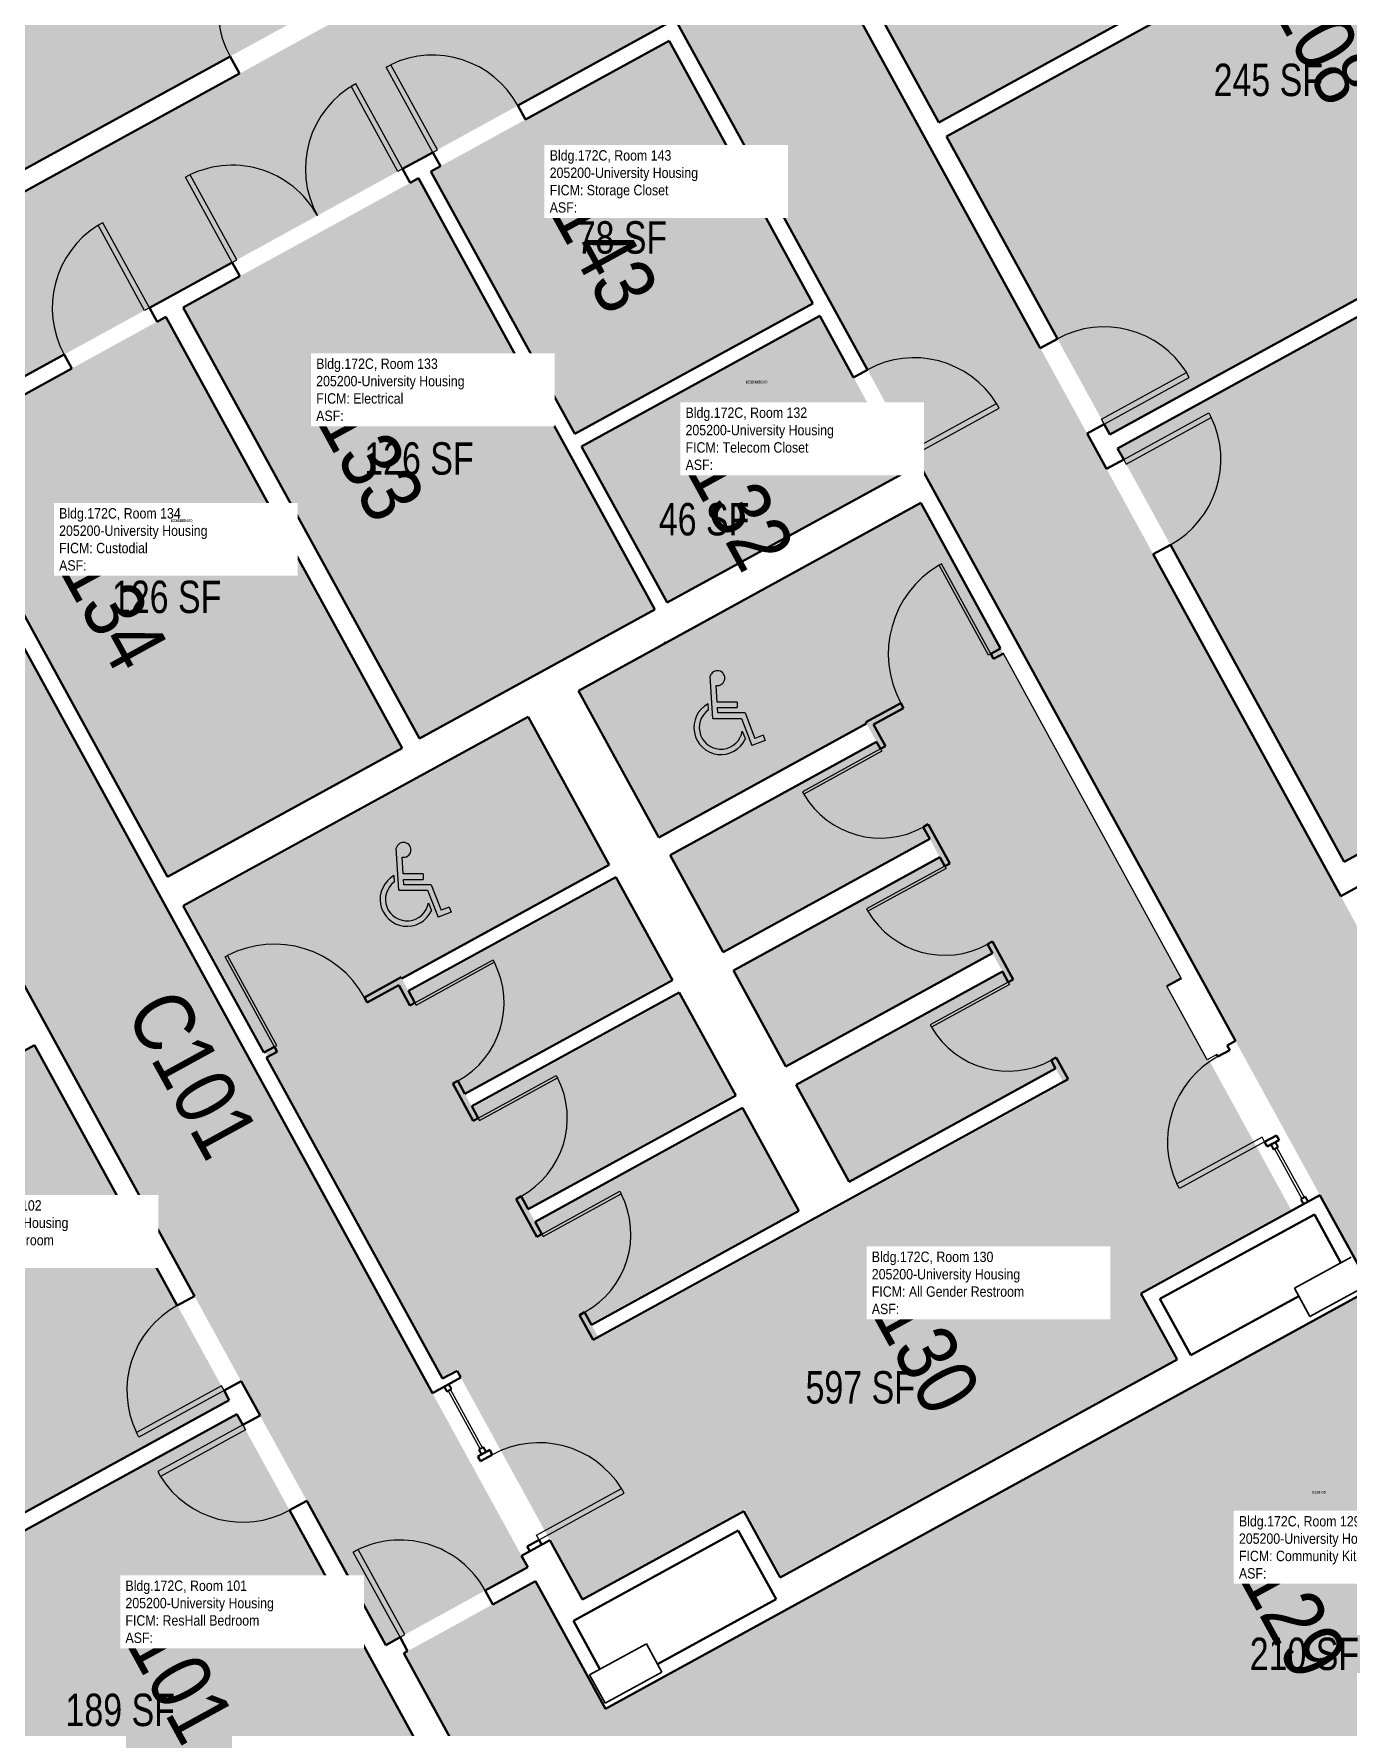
# Model space of a CAD drawing. Header units: inches. Extents: x 69235346 to 69237486, y 27657583 to 27660075.
# Drawn here: x 69235791 to 69236278, y 27659095 to 27659722 of the extents above; entities that cross this region are included whole.
import ezdxf
from ezdxf.enums import TextEntityAlignment as Align

# ---------------------------------------------------------------- set-up
doc = ezdxf.new("R2010")
doc.units = ezdxf.units.IN
doc.header["$LTSCALE"] = 100
doc.header["$MEASUREMENT"] = 0
doc.layers.get('0').update_dxf_attribs({"linetype": 'CONTINUOUS'})
for name, color, linetype in [('A-COLS', 5, 'CONTINUOUS'), ('A-DOOR', 2, 'CONTINUOUS'), ('A-GLAZ', 1, 'CONTINUOUS'), ('A-IDEN-ICON', 4, 'CONTINUOUS'), ('A-IDEN-RNUM', 7, 'CONTINUOUS'), ('A-IDEN-SNUM', 4, 'CONTINUOUS'), ('A-IDEN-VNUM', 4, 'CONTINUOUS'), ('A-WALL', 5, 'CONTINUOUS'), ('AREA-TEXT', 3, 'CONTINUOUS'), ('Rooms-Category-Color', 7, 'CONTINUOUS'), ('Rooms-College-Color', 7, 'CONTINUOUS'), ('Rooms-Department-Color', 7, 'CONTINUOUS'), ('Rooms-Division-Color', 7, 'CONTINUOUS'), ('Rooms-Information', 7, 'CONTINUOUS')]:
    doc.layers.add(name, color=color, linetype=linetype)
doc.styles.add('CP_AREA', font='arial.ttf', dxfattribs={"height": 15})
doc.styles.add('CP_ROOMSNUMBER', font='arial.ttf', dxfattribs={"height": 1})
doc.styles.add('CP_ROOMVNUMBER', font='arial.ttf', dxfattribs={"width": 0.85, "height": 0.075})

# ---------------------------------------------------------------- blocks, each defined once
blk = doc.blocks.new('CPHC')
for p, q in [((5.49, 8), (5.01, 15.77)), ((6.31, 11), (6.12, 14.1)), ((4.7, 9.57), (4.63, 10.7)), ((10, 11), (6.31, 11)), ((6.37, 10), (10, 10)), ((6.43, 9), (6.37, 10)), ((10, 11), (10, 10)), ((5.49, 8), (10.79, 8)), ((11.48, 9), (6.43, 9)), ((10.79, 8), (12.74, 2.99)), ((11.48, 9), (13.31, 4.28)), ((10.95, 5.66), (11.53, 4.17)), ((15.18, 3.93), (12.74, 2.99)), ((14.82, 4.87), (13.31, 4.28)), ((14.82, 4.87), (15.18, 3.93))]:
    blk.add_line(p, q)
for centre, radius, start, end in [((6.35, 15.46), 1.38, 260.2584, 166.6451), ((7, 6.3), 5, 118.3454, 334.8586), ((7, 6.3), 4, 125.1719, 350.8537)]:
    blk.add_arc(centre, radius, start, end)

msp = doc.modelspace()

# ---------------------------------------------------------------- hatches: boundary and pattern name
at = {"layer": 'Rooms-Category-Color', "true_color": 0x728ef3}
for points in [[(69235727.57, 27659638.96), (69235981.56, 27659778.27), (69235894.35, 27659937.29), (69235640.35, 27659797.99)], [(69236179.63, 27659773.12), (69236262.21, 27659818.41), (69236202.55, 27659927.19), (69236182.17, 27659916.01), (69236180.54, 27659918.97), (69236042.06, 27659843.02), (69236126.43, 27659689.2), (69236202.71, 27659731.04)], [(69236267.88, 27659814.83), (69236264.98, 27659813.23), (69236187.6, 27659770.8), (69236210.68, 27659728.71), (69236129.25, 27659684.05), (69236189.81, 27659573.63), (69236328.29, 27659649.58), (69236326.91, 27659652.1), (69236347.95, 27659663.64), (69236349.33, 27659661.12), (69236390.81, 27659683.87), (69236307.17, 27659836.38), (69236298.79, 27659831.78), (69236281.86, 27659822.49)], [(69236079.76, 27659622.22), (69236026.43, 27659719.47), (69235938.2, 27659671.08), (69235991.53, 27659573.83)], [(69236329.84, 27659499.23), (69236412.42, 27659544.53), (69236353.06, 27659652.75), (69236332.68, 27659641.57), (69236331.06, 27659644.39), (69236192.63, 27659568.48), (69236276.64, 27659415.31), (69236352.92, 27659457.15)], [(69235791.34, 27659347.47), (69235652.92, 27659271.55), (69235654.09, 27659269.41), (69235633.65, 27659258.2), (69235704.61, 27659128.82), (69235863.47, 27659215.95)], [(69236374.09, 27659085.55), (69236281.52, 27659254.33), (69236222.58, 27659222), (69236220.28, 27659220.74), (69236144.42, 27659179.13), (69236239.03, 27659006.63), (69236268.29, 27659022.67), (69236266.24, 27659026.4), (69236342.91, 27659068.45), (69236343.4, 27659068.72)], [(69235800.3, 27659002.82), (69235938.73, 27659078.73), (69235916.55, 27659119.17), (69235915.11, 27659121.8), (69235866.3, 27659210.8), (69235707.43, 27659123.67), (69235778.39, 27658994.29), (69235798.83, 27659005.5)]]:
    msp.add_hatch(color=171, dxfattribs=at).paths.add_polyline_path(points)
at = {"layer": 'Rooms-Category-Color', "true_color": 0xadadad}
for points in [[(69235987.47, 27659927.49), (69235934.92, 27659898.67), (69235999.95, 27659780.08), (69235987.08, 27659773.02), (69235729.02, 27659631.5), (69235716.15, 27659624.43), (69235651.11, 27659743.02), (69235600.86, 27659715.46), (69235598.5, 27659714.17), (69235611.91, 27659689.72), (69235616.11, 27659682.06), (69235646.11, 27659627.37), (69235648.15, 27659623.64), (69235648.18, 27659623.58), (69235720.73, 27659491.3), (69235796.29, 27659353.53), (69235871.24, 27659216.86), (69235921.5, 27659125.23), (69235974.1, 27659154.08), (69235971.5, 27659158.82), (69235938.88, 27659218.31), (69235937.36, 27659221.07), (69235835.39, 27659407.01), (69235745, 27659571.83), (69235840.35, 27659624.12), (69235933.07, 27659674.97), (69236028.75, 27659727.45), (69236086.17, 27659622.74), (69236119.14, 27659562.63), (69236221.84, 27659375.38), (69236236.86, 27659347.98), (69236267.35, 27659292.39), (69236267.62, 27659291.9), (69236268.88, 27659289.6), (69236279.97, 27659269.37), (69236284.57, 27659260.99), (69236286.13, 27659258.14), (69236379.21, 27659088.43), (69236379.24, 27659088.37), (69236380.5, 27659086.07), (69236386.67, 27659074.83), (69236399.89, 27659050.72), (69236401.63, 27659047.55), (69236401.66, 27659047.49), (69236441.54, 27658974.77), (69236448.97, 27658961.24), (69236461.03, 27658967.85), (69236491.42, 27658984.52), (69236501.57, 27658990.09), (69236497.85, 27658996.88), (69236520.1, 27659009.09), (69236467.38, 27659105.2), (69236445.13, 27659093), (69236410.66, 27659155.86), (69236335.71, 27659292.53), (69236271.69, 27659409.25), (69236184.87, 27659567.57), (69236121.48, 27659683.14), (69236034.29, 27659842.11), (69236004.68, 27659896.11)], [(69235988.19, 27659569.01), (69235933.59, 27659668.56), (69235846.35, 27659620.71), (69235933.95, 27659460.99), (69236021.19, 27659508.84)], [(69235840, 27659617.23), (69235752.97, 27659569.5), (69235840.57, 27659409.78), (69235927.59, 27659457.5)], [(69236114.02, 27659559.75), (69236082.28, 27659617.62), (69235994.06, 27659569.23), (69236025.79, 27659511.36)], [(69235977.02, 27659281.6), (69235976.78, 27659282.04), (69235974.01, 27659287.08), (69236050.46, 27659329), (69236030.02, 27659366.27), (69235953.58, 27659324.34), (69235953.34, 27659324.78), (69235950.57, 27659329.82), (69236027.02, 27659371.75), (69236006.58, 27659409.01), (69235930.14, 27659367.09), (69235927.37, 27659372.13), (69236003.82, 27659414.05), (69235974, 27659468.41), (69235847.14, 27659398.84), (69235942.71, 27659224.58), (69235948.08, 27659227.52), (69235949.96, 27659224.1), (69235949.52, 27659223.86), (69235982.05, 27659164.54), (69235982.49, 27659164.78), (69235994.59, 27659142.73), (69236054.38, 27659175.52), (69236067.85, 27659150.97), (69236214.01, 27659231.13), (69236200.55, 27659255.68), (69236256.86, 27659286.57), (69236226.31, 27659342.27), (69236225.87, 27659342.03), (69236210.88, 27659369.37), (69236216.25, 27659372.31), (69236119.71, 27659548.33), (69236024.86, 27659496.31), (69235993.29, 27659478.99), (69236023.11, 27659424.63), (69236099.61, 27659466.59), (69236103.33, 27659459.79), (69236061.9, 27659437.07), (69236026.83, 27659417.84), (69236046.31, 27659382.33), (69236081.38, 27659401.56), (69236122.81, 27659424.28), (69236123.05, 27659423.84), (69236126.77, 27659417.05), (69236085.35, 27659394.33), (69236050.27, 27659375.09), (69236069.75, 27659339.58), (69236104.82, 27659358.82), (69236146.25, 27659381.54), (69236146.49, 27659381.1), (69236150.22, 27659374.31), (69236108.79, 27659351.58), (69236073.72, 27659332.35), (69236093.19, 27659296.84), (69236128.26, 27659316.07), (69236169.69, 27659338.8), (69236169.93, 27659338.36), (69236172.7, 27659333.32), (69236141.13, 27659316), (69236032.03, 27659256.17), (69236000.46, 27659238.86), (69236000.22, 27659239.29), (69235997.46, 27659244.34), (69236073.9, 27659286.26), (69236053.47, 27659323.52)], [(69236024.54, 27658734.45), (69236021.65, 27658739.71), (69236023.85, 27658740.92), (69236095.91, 27658780.44), (69236077.91, 27658813.26), (69236146.95, 27658851.13), (69236101.75, 27658933.55), (69236206.31, 27658990.89), (69236270.19, 27658876.5), (69236270.39, 27658876.13), (69236328.26, 27658907.87), (69236327.99, 27658908.36), (69236284.59, 27658987.49), (69236282.82, 27658990.72), (69236265.99, 27659021.41), (69236239.03, 27659006.63), (69236144.42, 27659179.13), (69236071.26, 27659139.01), (69236070.94, 27659138.84), (69236024.73, 27659113.5), (69236005.22, 27659102.8), (69236002.92, 27659101.54), (69236001.66, 27659103.84), (69235996.22, 27659113.75), (69235985.13, 27659133.98), (69235983.87, 27659136.28), (69235976.93, 27659148.93), (69235928.16, 27659122.18), (69235954.15, 27659074.79), (69235805.53, 27658993.28), (69235782.57, 27658980.69), (69235942.34, 27658689.37)]]:
    msp.add_hatch(color=253, dxfattribs=at).paths.add_polyline_path(points)
at = {"layer": 'Rooms-College-Color', "true_color": 0xadadad}
for points in [[(69235727.57, 27659638.96), (69235981.56, 27659778.27), (69235894.35, 27659937.29), (69235640.35, 27659797.99)], [(69235987.47, 27659927.49), (69235934.92, 27659898.67), (69235999.95, 27659780.08), (69235987.08, 27659773.02), (69235729.02, 27659631.5), (69235716.15, 27659624.43), (69235651.11, 27659743.02), (69235600.86, 27659715.46), (69235598.5, 27659714.17), (69235611.91, 27659689.72), (69235616.11, 27659682.06), (69235646.11, 27659627.37), (69235648.15, 27659623.64), (69235648.18, 27659623.58), (69235720.73, 27659491.3), (69235796.29, 27659353.53), (69235871.24, 27659216.86), (69235921.5, 27659125.23), (69235974.1, 27659154.08), (69235971.5, 27659158.82), (69235938.88, 27659218.31), (69235937.36, 27659221.07), (69235835.39, 27659407.01), (69235745, 27659571.83), (69235840.35, 27659624.12), (69235933.07, 27659674.97), (69236028.75, 27659727.45), (69236086.17, 27659622.74), (69236119.14, 27659562.63), (69236221.84, 27659375.38), (69236236.86, 27659347.98), (69236267.35, 27659292.39), (69236267.62, 27659291.9), (69236268.88, 27659289.6), (69236279.97, 27659269.37), (69236284.57, 27659260.99), (69236286.13, 27659258.14), (69236379.21, 27659088.43), (69236379.24, 27659088.37), (69236380.5, 27659086.07), (69236386.67, 27659074.83), (69236399.89, 27659050.72), (69236401.63, 27659047.55), (69236401.66, 27659047.49), (69236441.54, 27658974.77), (69236448.97, 27658961.24), (69236461.03, 27658967.85), (69236491.42, 27658984.52), (69236501.57, 27658990.09), (69236497.85, 27658996.88), (69236520.1, 27659009.09), (69236467.38, 27659105.2), (69236445.13, 27659093), (69236410.66, 27659155.86), (69236335.71, 27659292.53), (69236271.69, 27659409.25), (69236184.87, 27659567.57), (69236121.48, 27659683.14), (69236034.29, 27659842.11), (69236004.68, 27659896.11)], [(69236179.63, 27659773.12), (69236262.21, 27659818.41), (69236202.55, 27659927.19), (69236182.17, 27659916.01), (69236180.54, 27659918.97), (69236042.06, 27659843.02), (69236126.43, 27659689.2), (69236202.71, 27659731.04)], [(69236267.88, 27659814.83), (69236264.98, 27659813.23), (69236187.6, 27659770.8), (69236210.68, 27659728.71), (69236129.25, 27659684.05), (69236189.81, 27659573.63), (69236328.29, 27659649.58), (69236326.91, 27659652.1), (69236347.95, 27659663.64), (69236349.33, 27659661.12), (69236390.81, 27659683.87), (69236307.17, 27659836.38), (69236298.79, 27659831.78), (69236281.86, 27659822.49)], [(69236079.76, 27659622.22), (69236026.43, 27659719.47), (69235938.2, 27659671.08), (69235991.53, 27659573.83)], [(69235988.19, 27659569.01), (69235933.59, 27659668.56), (69235846.35, 27659620.71), (69235933.95, 27659460.99), (69236021.19, 27659508.84)], [(69236329.84, 27659499.23), (69236412.42, 27659544.53), (69236353.06, 27659652.75), (69236332.68, 27659641.57), (69236331.06, 27659644.39), (69236192.63, 27659568.48), (69236276.64, 27659415.31), (69236352.92, 27659457.15)], [(69235840, 27659617.23), (69235752.97, 27659569.5), (69235840.57, 27659409.78), (69235927.59, 27659457.5)], [(69236114.02, 27659559.75), (69236082.28, 27659617.62), (69235994.06, 27659569.23), (69236025.79, 27659511.36)], [(69235977.02, 27659281.6), (69235976.78, 27659282.04), (69235974.01, 27659287.08), (69236050.46, 27659329), (69236030.02, 27659366.27), (69235953.58, 27659324.34), (69235953.34, 27659324.78), (69235950.57, 27659329.82), (69236027.02, 27659371.75), (69236006.58, 27659409.01), (69235930.14, 27659367.09), (69235927.37, 27659372.13), (69236003.82, 27659414.05), (69235974, 27659468.41), (69235847.14, 27659398.84), (69235942.71, 27659224.58), (69235948.08, 27659227.52), (69235949.96, 27659224.1), (69235949.52, 27659223.86), (69235982.05, 27659164.54), (69235982.49, 27659164.78), (69235994.59, 27659142.73), (69236054.38, 27659175.52), (69236067.85, 27659150.97), (69236214.01, 27659231.13), (69236200.55, 27659255.68), (69236256.86, 27659286.57), (69236226.31, 27659342.27), (69236225.87, 27659342.03), (69236210.88, 27659369.37), (69236216.25, 27659372.31), (69236119.71, 27659548.33), (69236024.86, 27659496.31), (69235993.29, 27659478.99), (69236023.11, 27659424.63), (69236099.61, 27659466.59), (69236103.33, 27659459.79), (69236061.9, 27659437.07), (69236026.83, 27659417.84), (69236046.31, 27659382.33), (69236081.38, 27659401.56), (69236122.81, 27659424.28), (69236123.05, 27659423.84), (69236126.77, 27659417.05), (69236085.35, 27659394.33), (69236050.27, 27659375.09), (69236069.75, 27659339.58), (69236104.82, 27659358.82), (69236146.25, 27659381.54), (69236146.49, 27659381.1), (69236150.22, 27659374.31), (69236108.79, 27659351.58), (69236073.72, 27659332.35), (69236093.19, 27659296.84), (69236128.26, 27659316.07), (69236169.69, 27659338.8), (69236169.93, 27659338.36), (69236172.7, 27659333.32), (69236141.13, 27659316), (69236032.03, 27659256.17), (69236000.46, 27659238.86), (69236000.22, 27659239.29), (69235997.46, 27659244.34), (69236073.9, 27659286.26), (69236053.47, 27659323.52)], [(69235791.34, 27659347.47), (69235652.92, 27659271.55), (69235654.09, 27659269.41), (69235633.65, 27659258.2), (69235704.61, 27659128.82), (69235863.47, 27659215.95)], [(69236374.09, 27659085.55), (69236281.52, 27659254.33), (69236222.58, 27659222), (69236220.28, 27659220.74), (69236144.42, 27659179.13), (69236239.03, 27659006.63), (69236268.29, 27659022.67), (69236266.24, 27659026.4), (69236342.91, 27659068.45), (69236343.4, 27659068.72)], [(69235800.3, 27659002.82), (69235938.73, 27659078.73), (69235916.55, 27659119.17), (69235915.11, 27659121.8), (69235866.3, 27659210.8), (69235707.43, 27659123.67), (69235778.39, 27658994.29), (69235798.83, 27659005.5)], [(69236024.54, 27658734.45), (69236021.65, 27658739.71), (69236023.85, 27658740.92), (69236095.91, 27658780.44), (69236077.91, 27658813.26), (69236146.95, 27658851.13), (69236101.75, 27658933.55), (69236206.31, 27658990.89), (69236270.19, 27658876.5), (69236270.39, 27658876.13), (69236328.26, 27658907.87), (69236327.99, 27658908.36), (69236284.59, 27658987.49), (69236282.82, 27658990.72), (69236265.99, 27659021.41), (69236239.03, 27659006.63), (69236144.42, 27659179.13), (69236071.26, 27659139.01), (69236070.94, 27659138.84), (69236024.73, 27659113.5), (69236005.22, 27659102.8), (69236002.92, 27659101.54), (69236001.66, 27659103.84), (69235996.22, 27659113.75), (69235985.13, 27659133.98), (69235983.87, 27659136.28), (69235976.93, 27659148.93), (69235928.16, 27659122.18), (69235954.15, 27659074.79), (69235805.53, 27658993.28), (69235782.57, 27658980.69), (69235942.34, 27658689.37)]]:
    msp.add_hatch(color=253, dxfattribs=at).paths.add_polyline_path(points)
at = {"layer": 'Rooms-Department-Color', "true_color": 0x604aed}
for points in [[(69235727.57, 27659638.96), (69235981.56, 27659778.27), (69235894.35, 27659937.29), (69235640.35, 27659797.99)], [(69236179.63, 27659773.12), (69236262.21, 27659818.41), (69236202.55, 27659927.19), (69236182.17, 27659916.01), (69236180.54, 27659918.97), (69236042.06, 27659843.02), (69236126.43, 27659689.2), (69236202.71, 27659731.04)], [(69236267.88, 27659814.83), (69236264.98, 27659813.23), (69236187.6, 27659770.8), (69236210.68, 27659728.71), (69236129.25, 27659684.05), (69236189.81, 27659573.63), (69236328.29, 27659649.58), (69236326.91, 27659652.1), (69236347.95, 27659663.64), (69236349.33, 27659661.12), (69236390.81, 27659683.87), (69236307.17, 27659836.38), (69236298.79, 27659831.78), (69236281.86, 27659822.49)], [(69236079.76, 27659622.22), (69236026.43, 27659719.47), (69235938.2, 27659671.08), (69235991.53, 27659573.83)], [(69236329.84, 27659499.23), (69236412.42, 27659544.53), (69236353.06, 27659652.75), (69236332.68, 27659641.57), (69236331.06, 27659644.39), (69236192.63, 27659568.48), (69236276.64, 27659415.31), (69236352.92, 27659457.15)], [(69235791.34, 27659347.47), (69235652.92, 27659271.55), (69235654.09, 27659269.41), (69235633.65, 27659258.2), (69235704.61, 27659128.82), (69235863.47, 27659215.95)], [(69236374.09, 27659085.55), (69236281.52, 27659254.33), (69236222.58, 27659222), (69236220.28, 27659220.74), (69236144.42, 27659179.13), (69236239.03, 27659006.63), (69236268.29, 27659022.67), (69236266.24, 27659026.4), (69236342.91, 27659068.45), (69236343.4, 27659068.72)], [(69235800.3, 27659002.82), (69235938.73, 27659078.73), (69235916.55, 27659119.17), (69235915.11, 27659121.8), (69235866.3, 27659210.8), (69235707.43, 27659123.67), (69235778.39, 27658994.29), (69235798.83, 27659005.5)]]:
    msp.add_hatch(color=173, dxfattribs=at).paths.add_polyline_path(points)
at = {"layer": 'Rooms-Department-Color', "true_color": 0xacacac}
for points in [[(69235987.47, 27659927.49), (69235934.92, 27659898.67), (69235999.95, 27659780.08), (69235987.08, 27659773.02), (69235729.02, 27659631.5), (69235716.15, 27659624.43), (69235651.11, 27659743.02), (69235600.86, 27659715.46), (69235598.5, 27659714.17), (69235611.91, 27659689.72), (69235616.11, 27659682.06), (69235646.11, 27659627.37), (69235648.15, 27659623.64), (69235648.18, 27659623.58), (69235720.73, 27659491.3), (69235796.29, 27659353.53), (69235871.24, 27659216.86), (69235921.5, 27659125.23), (69235974.1, 27659154.08), (69235971.5, 27659158.82), (69235938.88, 27659218.31), (69235937.36, 27659221.07), (69235835.39, 27659407.01), (69235745, 27659571.83), (69235840.35, 27659624.12), (69235933.07, 27659674.97), (69236028.75, 27659727.45), (69236086.17, 27659622.74), (69236119.14, 27659562.63), (69236221.84, 27659375.38), (69236236.86, 27659347.98), (69236267.35, 27659292.39), (69236267.62, 27659291.9), (69236268.88, 27659289.6), (69236279.97, 27659269.37), (69236284.57, 27659260.99), (69236286.13, 27659258.14), (69236379.21, 27659088.43), (69236379.24, 27659088.37), (69236380.5, 27659086.07), (69236386.67, 27659074.83), (69236399.89, 27659050.72), (69236401.63, 27659047.55), (69236401.66, 27659047.49), (69236441.54, 27658974.77), (69236448.97, 27658961.24), (69236461.03, 27658967.85), (69236491.42, 27658984.52), (69236501.57, 27658990.09), (69236497.85, 27658996.88), (69236520.1, 27659009.09), (69236467.38, 27659105.2), (69236445.13, 27659093), (69236410.66, 27659155.86), (69236335.71, 27659292.53), (69236271.69, 27659409.25), (69236184.87, 27659567.57), (69236121.48, 27659683.14), (69236034.29, 27659842.11), (69236004.68, 27659896.11)], [(69235988.19, 27659569.01), (69235933.59, 27659668.56), (69235846.35, 27659620.71), (69235933.95, 27659460.99), (69236021.19, 27659508.84)], [(69235840, 27659617.23), (69235752.97, 27659569.5), (69235840.57, 27659409.78), (69235927.59, 27659457.5)], [(69236114.02, 27659559.75), (69236082.28, 27659617.62), (69235994.06, 27659569.23), (69236025.79, 27659511.36)], [(69235977.02, 27659281.6), (69235976.78, 27659282.04), (69235974.01, 27659287.08), (69236050.46, 27659329), (69236030.02, 27659366.27), (69235953.58, 27659324.34), (69235953.34, 27659324.78), (69235950.57, 27659329.82), (69236027.02, 27659371.75), (69236006.58, 27659409.01), (69235930.14, 27659367.09), (69235927.37, 27659372.13), (69236003.82, 27659414.05), (69235974, 27659468.41), (69235847.14, 27659398.84), (69235942.71, 27659224.58), (69235948.08, 27659227.52), (69235949.96, 27659224.1), (69235949.52, 27659223.86), (69235982.05, 27659164.54), (69235982.49, 27659164.78), (69235994.59, 27659142.73), (69236054.38, 27659175.52), (69236067.85, 27659150.97), (69236214.01, 27659231.13), (69236200.55, 27659255.68), (69236256.86, 27659286.57), (69236226.31, 27659342.27), (69236225.87, 27659342.03), (69236210.88, 27659369.37), (69236216.25, 27659372.31), (69236119.71, 27659548.33), (69236024.86, 27659496.31), (69235993.29, 27659478.99), (69236023.11, 27659424.63), (69236099.61, 27659466.59), (69236103.33, 27659459.79), (69236061.9, 27659437.07), (69236026.83, 27659417.84), (69236046.31, 27659382.33), (69236081.38, 27659401.56), (69236122.81, 27659424.28), (69236123.05, 27659423.84), (69236126.77, 27659417.05), (69236085.35, 27659394.33), (69236050.27, 27659375.09), (69236069.75, 27659339.58), (69236104.82, 27659358.82), (69236146.25, 27659381.54), (69236146.49, 27659381.1), (69236150.22, 27659374.31), (69236108.79, 27659351.58), (69236073.72, 27659332.35), (69236093.19, 27659296.84), (69236128.26, 27659316.07), (69236169.69, 27659338.8), (69236169.93, 27659338.36), (69236172.7, 27659333.32), (69236141.13, 27659316), (69236032.03, 27659256.17), (69236000.46, 27659238.86), (69236000.22, 27659239.29), (69235997.46, 27659244.34), (69236073.9, 27659286.26), (69236053.47, 27659323.52)], [(69236024.54, 27658734.45), (69236021.65, 27658739.71), (69236023.85, 27658740.92), (69236095.91, 27658780.44), (69236077.91, 27658813.26), (69236146.95, 27658851.13), (69236101.75, 27658933.55), (69236206.31, 27658990.89), (69236270.19, 27658876.5), (69236270.39, 27658876.13), (69236328.26, 27658907.87), (69236327.99, 27658908.36), (69236284.59, 27658987.49), (69236282.82, 27658990.72), (69236265.99, 27659021.41), (69236239.03, 27659006.63), (69236144.42, 27659179.13), (69236071.26, 27659139.01), (69236070.94, 27659138.84), (69236024.73, 27659113.5), (69236005.22, 27659102.8), (69236002.92, 27659101.54), (69236001.66, 27659103.84), (69235996.22, 27659113.75), (69235985.13, 27659133.98), (69235983.87, 27659136.28), (69235976.93, 27659148.93), (69235928.16, 27659122.18), (69235954.15, 27659074.79), (69235805.53, 27658993.28), (69235782.57, 27658980.69), (69235942.34, 27658689.37)]]:
    msp.add_hatch(color=253, dxfattribs=at).paths.add_polyline_path(points)
at = {"layer": 'Rooms-Division-Color', "true_color": 0x604aed}
for points in [[(69235727.57, 27659638.96), (69235981.56, 27659778.27), (69235894.35, 27659937.29), (69235640.35, 27659797.99)], [(69236179.63, 27659773.12), (69236262.21, 27659818.41), (69236202.55, 27659927.19), (69236182.17, 27659916.01), (69236180.54, 27659918.97), (69236042.06, 27659843.02), (69236126.43, 27659689.2), (69236202.71, 27659731.04)], [(69236267.88, 27659814.83), (69236264.98, 27659813.23), (69236187.6, 27659770.8), (69236210.68, 27659728.71), (69236129.25, 27659684.05), (69236189.81, 27659573.63), (69236328.29, 27659649.58), (69236326.91, 27659652.1), (69236347.95, 27659663.64), (69236349.33, 27659661.12), (69236390.81, 27659683.87), (69236307.17, 27659836.38), (69236298.79, 27659831.78), (69236281.86, 27659822.49)], [(69236079.76, 27659622.22), (69236026.43, 27659719.47), (69235938.2, 27659671.08), (69235991.53, 27659573.83)], [(69236329.84, 27659499.23), (69236412.42, 27659544.53), (69236353.06, 27659652.75), (69236332.68, 27659641.57), (69236331.06, 27659644.39), (69236192.63, 27659568.48), (69236276.64, 27659415.31), (69236352.92, 27659457.15)], [(69235791.34, 27659347.47), (69235652.92, 27659271.55), (69235654.09, 27659269.41), (69235633.65, 27659258.2), (69235704.61, 27659128.82), (69235863.47, 27659215.95)], [(69236374.09, 27659085.55), (69236281.52, 27659254.33), (69236222.58, 27659222), (69236220.28, 27659220.74), (69236144.42, 27659179.13), (69236239.03, 27659006.63), (69236268.29, 27659022.67), (69236266.24, 27659026.4), (69236342.91, 27659068.45), (69236343.4, 27659068.72)], [(69235800.3, 27659002.82), (69235938.73, 27659078.73), (69235916.55, 27659119.17), (69235915.11, 27659121.8), (69235866.3, 27659210.8), (69235707.43, 27659123.67), (69235778.39, 27658994.29), (69235798.83, 27659005.5)]]:
    msp.add_hatch(color=173, dxfattribs=at).paths.add_polyline_path(points)
at = {"layer": 'Rooms-Division-Color', "true_color": 0xadadad}
for points in [[(69235987.47, 27659927.49), (69235934.92, 27659898.67), (69235999.95, 27659780.08), (69235987.08, 27659773.02), (69235729.02, 27659631.5), (69235716.15, 27659624.43), (69235651.11, 27659743.02), (69235600.86, 27659715.46), (69235598.5, 27659714.17), (69235611.91, 27659689.72), (69235616.11, 27659682.06), (69235646.11, 27659627.37), (69235648.15, 27659623.64), (69235648.18, 27659623.58), (69235720.73, 27659491.3), (69235796.29, 27659353.53), (69235871.24, 27659216.86), (69235921.5, 27659125.23), (69235974.1, 27659154.08), (69235971.5, 27659158.82), (69235938.88, 27659218.31), (69235937.36, 27659221.07), (69235835.39, 27659407.01), (69235745, 27659571.83), (69235840.35, 27659624.12), (69235933.07, 27659674.97), (69236028.75, 27659727.45), (69236086.17, 27659622.74), (69236119.14, 27659562.63), (69236221.84, 27659375.38), (69236236.86, 27659347.98), (69236267.35, 27659292.39), (69236267.62, 27659291.9), (69236268.88, 27659289.6), (69236279.97, 27659269.37), (69236284.57, 27659260.99), (69236286.13, 27659258.14), (69236379.21, 27659088.43), (69236379.24, 27659088.37), (69236380.5, 27659086.07), (69236386.67, 27659074.83), (69236399.89, 27659050.72), (69236401.63, 27659047.55), (69236401.66, 27659047.49), (69236441.54, 27658974.77), (69236448.97, 27658961.24), (69236461.03, 27658967.85), (69236491.42, 27658984.52), (69236501.57, 27658990.09), (69236497.85, 27658996.88), (69236520.1, 27659009.09), (69236467.38, 27659105.2), (69236445.13, 27659093), (69236410.66, 27659155.86), (69236335.71, 27659292.53), (69236271.69, 27659409.25), (69236184.87, 27659567.57), (69236121.48, 27659683.14), (69236034.29, 27659842.11), (69236004.68, 27659896.11)], [(69235988.19, 27659569.01), (69235933.59, 27659668.56), (69235846.35, 27659620.71), (69235933.95, 27659460.99), (69236021.19, 27659508.84)], [(69235840, 27659617.23), (69235752.97, 27659569.5), (69235840.57, 27659409.78), (69235927.59, 27659457.5)], [(69236114.02, 27659559.75), (69236082.28, 27659617.62), (69235994.06, 27659569.23), (69236025.79, 27659511.36)], [(69235977.02, 27659281.6), (69235976.78, 27659282.04), (69235974.01, 27659287.08), (69236050.46, 27659329), (69236030.02, 27659366.27), (69235953.58, 27659324.34), (69235953.34, 27659324.78), (69235950.57, 27659329.82), (69236027.02, 27659371.75), (69236006.58, 27659409.01), (69235930.14, 27659367.09), (69235927.37, 27659372.13), (69236003.82, 27659414.05), (69235974, 27659468.41), (69235847.14, 27659398.84), (69235942.71, 27659224.58), (69235948.08, 27659227.52), (69235949.96, 27659224.1), (69235949.52, 27659223.86), (69235982.05, 27659164.54), (69235982.49, 27659164.78), (69235994.59, 27659142.73), (69236054.38, 27659175.52), (69236067.85, 27659150.97), (69236214.01, 27659231.13), (69236200.55, 27659255.68), (69236256.86, 27659286.57), (69236226.31, 27659342.27), (69236225.87, 27659342.03), (69236210.88, 27659369.37), (69236216.25, 27659372.31), (69236119.71, 27659548.33), (69236024.86, 27659496.31), (69235993.29, 27659478.99), (69236023.11, 27659424.63), (69236099.61, 27659466.59), (69236103.33, 27659459.79), (69236061.9, 27659437.07), (69236026.83, 27659417.84), (69236046.31, 27659382.33), (69236081.38, 27659401.56), (69236122.81, 27659424.28), (69236123.05, 27659423.84), (69236126.77, 27659417.05), (69236085.35, 27659394.33), (69236050.27, 27659375.09), (69236069.75, 27659339.58), (69236104.82, 27659358.82), (69236146.25, 27659381.54), (69236146.49, 27659381.1), (69236150.22, 27659374.31), (69236108.79, 27659351.58), (69236073.72, 27659332.35), (69236093.19, 27659296.84), (69236128.26, 27659316.07), (69236169.69, 27659338.8), (69236169.93, 27659338.36), (69236172.7, 27659333.32), (69236141.13, 27659316), (69236032.03, 27659256.17), (69236000.46, 27659238.86), (69236000.22, 27659239.29), (69235997.46, 27659244.34), (69236073.9, 27659286.26), (69236053.47, 27659323.52)], [(69236024.54, 27658734.45), (69236021.65, 27658739.71), (69236023.85, 27658740.92), (69236095.91, 27658780.44), (69236077.91, 27658813.26), (69236146.95, 27658851.13), (69236101.75, 27658933.55), (69236206.31, 27658990.89), (69236270.19, 27658876.5), (69236270.39, 27658876.13), (69236328.26, 27658907.87), (69236327.99, 27658908.36), (69236284.59, 27658987.49), (69236282.82, 27658990.72), (69236265.99, 27659021.41), (69236239.03, 27659006.63), (69236144.42, 27659179.13), (69236071.26, 27659139.01), (69236070.94, 27659138.84), (69236024.73, 27659113.5), (69236005.22, 27659102.8), (69236002.92, 27659101.54), (69236001.66, 27659103.84), (69235996.22, 27659113.75), (69235985.13, 27659133.98), (69235983.87, 27659136.28), (69235976.93, 27659148.93), (69235928.16, 27659122.18), (69235954.15, 27659074.79), (69235805.53, 27658993.28), (69235782.57, 27658980.69), (69235942.34, 27658689.37)]]:
    msp.add_hatch(color=253, dxfattribs=at).paths.add_polyline_path(points)

# ---------------------------------------------------------------- linework, layer by layer
at = {"layer": 'A-COLS', "lineweight": 35}
for p, q in [((69236258.16, 27659257.41), (69236279.21, 27659268.95)), ((69236263.93, 27659246.89), (69236258.16, 27659257.41)), ((69236284.98, 27659258.43), (69236263.93, 27659246.89)), ((69235996.99, 27659114.18), (69236018.03, 27659125.72)), ((69236018.03, 27659125.72), (69236023.8, 27659115.19)), ((69236002.76, 27659103.65), (69235996.99, 27659114.18)), ((69236023.8, 27659115.19), (69236002.76, 27659103.65))]:
    msp.add_line(p, q, dxfattribs=at)
at = {"layer": 'A-DOOR'}
for p, q in [((69235921.6, 27659709.67), (69235923.35, 27659710.63)), ((69235938.88, 27659678.16), (69235921.6, 27659709.67)), ((69235940.63, 27659679.12), (69235923.35, 27659710.63)), ((69235910.39, 27659703.59), (69235908.64, 27659702.63)), ((69235927.7, 27659672.03), (69235910.39, 27659703.59)), ((69235925.95, 27659671.06), (69235908.64, 27659702.63)), ((69235938.88, 27659678.16), (69235940.63, 27659679.12)), ((69235927.7, 27659672.03), (69235925.95, 27659671.06)), ((69235864.57, 27659637.4), (69235847.26, 27659668.97)), ((69235866.32, 27659638.37), (69235849.04, 27659669.88)), ((69235816.6, 27659652.09), (69235814.85, 27659651.13)), ((69235832.13, 27659619.61), (69235814.85, 27659651.13)), ((69235833.88, 27659620.57), (69235816.6, 27659652.09)), ((69235864.57, 27659637.4), (69235866.32, 27659638.37)), ((69235833.88, 27659620.57), (69235832.13, 27659619.61)), ((69236186.71, 27659579.27), (69236218.23, 27659596.56)), ((69236219.19, 27659594.8), (69236218.23, 27659596.56)), ((69236187.68, 27659577.52), (69236219.19, 27659594.8)), ((69236116.29, 27659567.83), (69236147.8, 27659585.12)), ((69236148.77, 27659583.36), (69236147.8, 27659585.12)), ((69236117.25, 27659566.08), (69236148.77, 27659583.36)), ((69236187.68, 27659577.52), (69236186.71, 27659579.27)), ((69236194.89, 27659564.37), (69236226.4, 27659581.65)), ((69236195.85, 27659562.61), (69236227.37, 27659579.9)), ((69236226.4, 27659581.65), (69236227.37, 27659579.9)), ((69236117.25, 27659566.08), (69236116.29, 27659567.83)), ((69236194.89, 27659564.37), (69236195.85, 27659562.61)), ((69236127.4, 27659525.73), (69236126.53, 27659525.25)), ((69236144.79, 27659491.94), (69236126.53, 27659525.25)), ((69236145.67, 27659492.42), (69236127.4, 27659525.73)), ((69236145.67, 27659492.42), (69236144.79, 27659491.94)), ((69236104.77, 27659457.16), (69236075.85, 27659441.3)), ((69236105.26, 27659456.29), (69236076.33, 27659440.42)), ((69236104.77, 27659457.16), (69236105.26, 27659456.29)), ((69236075.85, 27659441.3), (69236076.33, 27659440.42)), ((69236128.58, 27659413.76), (69236099.66, 27659397.9)), ((69236129.06, 27659412.88), (69236100.14, 27659397.02)), ((69236128.58, 27659413.76), (69236129.06, 27659412.88)), ((69236099.66, 27659397.9), (69236100.14, 27659397.02)), ((69235861.95, 27659380.15), (69235862.83, 27659380.63)), ((69235880.22, 27659346.84), (69235861.95, 27659380.15)), ((69235881.1, 27659347.32), (69235862.83, 27659380.63)), ((69235932.3, 27659363.14), (69235961.22, 27659379)), ((69235932.78, 27659362.26), (69235961.7, 27659378.13)), ((69235961.22, 27659379), (69235961.7, 27659378.13)), ((69236152.14, 27659370.8), (69236123.22, 27659354.94)), ((69236152.14, 27659370.8), (69236152.62, 27659369.92)), ((69236152.62, 27659369.92), (69236123.7, 27659354.06)), ((69235932.3, 27659363.14), (69235932.78, 27659362.26)), ((69236123.22, 27659354.94), (69236123.7, 27659354.06)), ((69235880.22, 27659346.84), (69235881.1, 27659347.32)), ((69235955.74, 27659320.4), (69235984.66, 27659336.26)), ((69235956.22, 27659319.52), (69235985.14, 27659335.38)), ((69235984.66, 27659336.26), (69235985.14, 27659335.38)), ((69235955.74, 27659320.4), (69235956.22, 27659319.52)), ((69236246.15, 27659313.37), (69236214.63, 27659296.09)), ((69236247.11, 27659311.62), (69236215.6, 27659294.33)), ((69236247.11, 27659311.62), (69236246.15, 27659313.37)), ((69236215.6, 27659294.33), (69236214.63, 27659296.09)), ((69235979.3, 27659277.43), (69236008.22, 27659293.3)), ((69235979.78, 27659276.56), (69236008.71, 27659292.42)), ((69236008.22, 27659293.3), (69236008.71, 27659292.42)), ((69235979.3, 27659277.43), (69235979.78, 27659276.56)), ((69235860.59, 27659221.21), (69235829.07, 27659203.93)), ((69235861.55, 27659219.46), (69235860.59, 27659221.21)), ((69235861.55, 27659219.46), (69235830.03, 27659202.17)), ((69235830.03, 27659202.17), (69235829.07, 27659203.93)), ((69235868.52, 27659206.74), (69235837.01, 27659189.46)), ((69235869.48, 27659204.99), (69235837.97, 27659187.71)), ((69235868.52, 27659206.74), (69235869.48, 27659204.99)), ((69235837.01, 27659189.46), (69235837.97, 27659187.71)), ((69235977.3, 27659165.93), (69236008.82, 27659183.21)), ((69236009.78, 27659181.46), (69236008.82, 27659183.21)), ((69235978.26, 27659164.17), (69236009.78, 27659181.46)), ((69235978.26, 27659164.17), (69235977.3, 27659165.93)), ((69235909.45, 27659159.68), (69235911.2, 27659160.64)), ((69235926.76, 27659128.11), (69235909.45, 27659159.68)), ((69235928.51, 27659129.08), (69235911.2, 27659160.64)), ((69235926.76, 27659128.11), (69235928.51, 27659129.08))]:
    msp.add_line(p, q, dxfattribs=at)
at = {"layer": 'A-DOOR', "lineweight": 25}
for centre, radius, start, end in [((69235895.36, 27659730.99), 36, 121.92664, 208.74191), ((69235938.88, 27659678.16), 36, 28.74191, 115.55717), ((69235927.7, 27659672.03), 36, 118.74191, 208.74191), ((69235864.57, 27659637.4), 36, 28.74191, 118.74191), ((69235833.88, 27659620.57), 36, 121.92664, 208.74191), ((69236187.68, 27659577.52), 36, 31.92664, 118.74191), ((69236117.25, 27659566.08), 36, 31.92664, 118.74191), ((69236194.89, 27659564.37), 36, 298.74191, 25.55717), ((69236145.67, 27659492.42), 38, 120.24986, 208.74191), ((69236104.77, 27659457.16), 33, 210.47841, 298.74191), ((69236128.58, 27659413.76), 33, 210.47841, 298.74191), ((69235880.22, 27659346.84), 38, 28.74191, 117.23395), ((69235932.3, 27659363.14), 33, 298.74191, 27.0054), ((69236152.14, 27659370.8), 33, 210.47841, 298.74191), ((69236247.11, 27659311.62), 36, 118.74191, 205.55717), ((69235955.74, 27659320.4), 33, 298.74191, 27.0054), ((69235979.3, 27659277.43), 33, 298.74191, 27.0054), ((69235861.55, 27659219.46), 36, 118.74191, 205.55717), ((69235978.26, 27659164.17), 36, 31.92664, 118.74191), ((69235868.52, 27659206.74), 36, 211.92664, 298.74191), ((69235926.76, 27659128.11), 36, 28.74191, 118.74191)]:
    msp.add_arc(centre, radius, start, end, dxfattribs=at)
at = {"layer": 'A-GLAZ', "lineweight": 40, "extrusion": (0, 0, -1)}
for p, q in [((69236251.14, 27659311.55), (69236249.39, 27659310.59)), ((69236249.39, 27659310.59), (69236250.35, 27659308.83)), ((69236250.35, 27659308.83), (69236252.1, 27659309.79)), ((69236252.1, 27659309.79), (69236251.14, 27659311.55)), ((69236262.28, 27659291.25), (69236260.52, 27659290.29)), ((69236260.52, 27659290.29), (69236261.48, 27659288.53)), ((69236261.48, 27659288.53), (69236263.24, 27659289.49)), ((69236263.24, 27659289.49), (69236262.28, 27659291.25)), ((69235944.9, 27659221.89), (69235943.15, 27659220.93)), ((69235943.15, 27659220.93), (69235944.11, 27659219.18)), ((69235944.11, 27659219.18), (69235945.86, 27659220.14)), ((69235945.86, 27659220.14), (69235944.9, 27659221.89)), ((69235957.71, 27659198.52), (69235955.96, 27659197.56)), ((69235955.96, 27659197.56), (69235956.92, 27659195.81)), ((69235956.92, 27659195.81), (69235958.68, 27659196.77)), ((69235958.68, 27659196.77), (69235957.71, 27659198.52))]:
    msp.add_line(p, q, dxfattribs=at)
at = {"layer": 'A-GLAZ'}
for p, q in [((69236251.67, 27659309.55), (69236250.79, 27659309.07)), ((69236250.79, 27659309.07), (69236260.96, 27659290.53)), ((69236261.84, 27659291.01), (69236251.67, 27659309.55)), ((69236260.96, 27659290.53), (69236261.84, 27659291.01)), ((69235945.42, 27659219.9), (69235944.55, 27659219.42)), ((69235957.28, 27659198.28), (69235945.42, 27659219.9)), ((69235944.55, 27659219.42), (69235956.4, 27659197.8)), ((69235956.4, 27659197.8), (69235957.28, 27659198.28))]:
    msp.add_line(p, q, dxfattribs=at)
at = {"layer": 'A-WALL', "lineweight": 50}
for p, q in [((69236055.32, 27659803.78), (69236164.01, 27659605.6)), ((69236126.43, 27659689.2), (69236061.68, 27659807.26)), ((69236202.71, 27659731.04), (69236126.43, 27659689.2)), ((69236129.25, 27659684.05), (69236210.68, 27659728.71)), ((69236028.75, 27659727.45), (69235970.44, 27659695.47)), ((69236099.94, 27659597.65), (69236028.75, 27659727.45)), ((69235973.27, 27659690.32), (69236026.43, 27659719.47)), ((69236026.43, 27659719.47), (69236079.76, 27659622.22)), ((69235863.8, 27659713.68), (69235727.57, 27659638.96)), ((69235867.28, 27659707.32), (69235863.8, 27659713.68)), ((69235716.15, 27659624.43), (69235867.28, 27659707.32)), ((69235970.44, 27659695.47), (69235973.27, 27659690.32)), ((69236170.36, 27659609.08), (69236129.25, 27659684.05)), ((69235938.88, 27659678.16), (69235927.7, 27659672.03)), ((69235941.7, 27659673.01), (69235938.88, 27659678.16)), ((69235927.7, 27659672.03), (69235930.53, 27659666.87)), ((69235938.2, 27659671.08), (69235941.7, 27659673.01)), ((69235930.53, 27659666.87), (69235933.59, 27659668.56)), ((69235933.59, 27659668.56), (69236021.19, 27659508.84)), ((69235991.53, 27659573.83), (69235938.2, 27659671.08)), ((69236328.23, 27659649.55), (69236189.81, 27659573.63)), ((69236192.63, 27659568.48), (69236331.06, 27659644.39)), ((69235864.57, 27659637.4), (69235833.88, 27659620.57)), ((69235867.4, 27659632.25), (69235864.57, 27659637.4)), ((69235846.35, 27659620.71), (69235867.4, 27659632.25)), ((69236079.76, 27659622.22), (69235991.53, 27659573.83)), ((69235833.88, 27659620.57), (69235836.71, 27659615.42)), ((69235836.71, 27659615.42), (69235840, 27659617.23)), ((69235840, 27659617.23), (69235927.59, 27659457.5)), ((69235933.95, 27659460.99), (69235846.35, 27659620.71)), ((69235994.06, 27659569.23), (69236082.28, 27659617.62)), ((69236082.28, 27659617.62), (69236094.79, 27659594.82)), ((69236164.01, 27659605.6), (69236170.36, 27659609.08)), ((69235802.32, 27659603.26), (69235745, 27659571.83)), ((69235805.14, 27659598.11), (69235802.32, 27659603.26)), ((69235752.97, 27659569.5), (69235805.14, 27659598.11)), ((69236094.79, 27659594.82), (69236099.94, 27659597.65)), ((69236187.68, 27659577.52), (69236181.32, 27659574.03)), ((69236189.81, 27659573.63), (69236187.68, 27659577.52)), ((69235745, 27659571.83), (69235938.76, 27659218.52)), ((69236181.32, 27659574.03), (69236188.53, 27659560.88)), ((69235840.57, 27659409.78), (69235752.97, 27659569.5)), ((69236025.79, 27659511.36), (69235994.06, 27659569.23)), ((69236117.25, 27659566.08), (69236112.1, 27659563.26)), ((69236236.29, 27659349.02), (69236117.25, 27659566.08)), ((69236194.89, 27659564.37), (69236192.63, 27659568.48)), ((69236114.02, 27659559.75), (69236025.79, 27659511.36)), ((69236112.1, 27659563.26), (69236114.02, 27659559.75)), ((69236188.53, 27659560.88), (69236194.89, 27659564.37)), ((69235992.85, 27659478.75), (69236119.71, 27659548.33)), ((69236119.71, 27659548.33), (69236149.29, 27659494.41)), ((69236212.2, 27659532.8), (69236205.84, 27659529.32)), ((69236205.84, 27659529.32), (69236275.33, 27659402.62)), ((69236276.64, 27659415.31), (69236212.2, 27659532.8)), ((69236021.19, 27659508.84), (69235933.95, 27659460.99)), ((69236024.86, 27659496.31), (69236024.62, 27659496.74)), ((69236149.29, 27659494.41), (69236145.67, 27659492.42)), ((69236145.67, 27659492.42), (69236146.69, 27659490.56)), ((69236146.69, 27659490.56), (69236150.31, 27659492.54)), ((69235992.85, 27659478.75), (69236022.67, 27659424.39)), ((69236112.35, 27659474.15), (69236099.37, 27659467.03)), ((69236102.25, 27659466.19), (69236113.37, 27659472.29)), ((69236113.37, 27659472.29), (69236112.35, 27659474.15)), ((69235846.46, 27659399.04), (69235974.2, 27659469.09)), ((69235974.2, 27659469.09), (69236004.25, 27659414.29)), ((69236099.61, 27659466.59), (69236022.67, 27659424.39)), ((69236099.37, 27659467.03), (69236099.61, 27659466.59)), ((69236106.64, 27659458.18), (69236102.25, 27659466.19)), ((69236026.83, 27659417.84), (69236103.33, 27659459.79)), ((69236103.33, 27659459.79), (69236104.77, 27659457.16)), ((69236104.77, 27659457.16), (69236106.64, 27659458.18)), ((69235850.6, 27659254.51), (69235741.68, 27659453.1)), ((69235927.59, 27659457.5), (69235840.57, 27659409.78)), ((69236352.92, 27659457.15), (69236276.64, 27659415.31)), ((69236122.51, 27659429.25), (69236120.64, 27659428.23)), ((69236120.64, 27659428.23), (69236123.05, 27659423.84)), ((69236130.44, 27659414.78), (69236122.51, 27659429.25)), ((69236046.55, 27659381.89), (69236123.05, 27659423.84)), ((69236004.25, 27659414.29), (69235927.37, 27659372.13)), ((69236046.55, 27659381.89), (69236026.83, 27659417.84)), ((69236050.27, 27659375.09), (69236126.77, 27659417.05)), ((69236128.58, 27659413.76), (69236126.77, 27659417.05)), ((69236128.58, 27659413.76), (69236130.44, 27659414.78)), ((69235929.89, 27659367.53), (69236006.78, 27659409.69)), ((69236006.78, 27659409.69), (69236027.7, 27659371.55)), ((69236275.33, 27659402.62), (69236281.68, 27659406.11)), ((69235876.28, 27659344.68), (69235846.46, 27659399.04)), ((69236146.31, 27659385.85), (69236144.45, 27659384.83)), ((69236146.25, 27659381.54), (69236144.45, 27659384.83)), ((69236154, 27659371.82), (69236146.31, 27659385.85)), ((69236146.25, 27659381.54), (69236069.75, 27659339.58)), ((69235927.13, 27659372.57), (69235913.54, 27659365.11)), ((69235927.37, 27659372.13), (69235927.13, 27659372.57)), ((69236027.7, 27659371.55), (69235950.81, 27659329.38)), ((69236069.75, 27659339.58), (69236050.27, 27659375.09)), ((69236073.48, 27659332.79), (69236149.98, 27659374.74)), ((69236149.98, 27659374.74), (69236152.14, 27659370.8)), ((69236152.14, 27659370.8), (69236154, 27659371.82)), ((69236216.29, 27659372.23), (69236210.92, 27659369.29)), ((69235913.54, 27659365.11), (69235914.56, 27659363.25)), ((69235914.56, 27659363.25), (69235926.29, 27659369.68)), ((69235926.29, 27659369.68), (69235930.44, 27659362.12)), ((69235932.3, 27659363.14), (69235929.89, 27659367.53)), ((69235953.34, 27659324.78), (69236030.22, 27659366.95)), ((69236030.22, 27659366.95), (69236051.14, 27659328.81)), ((69235930.44, 27659362.12), (69235932.3, 27659363.14)), ((69235652.92, 27659271.55), (69235791.34, 27659347.47)), ((69235791.34, 27659347.47), (69235844.24, 27659251.02)), ((69235880.22, 27659346.84), (69235876.28, 27659344.68)), ((69235881.24, 27659344.98), (69235880.22, 27659346.84)), ((69236229.8, 27659343.18), (69236234.19, 27659345.59)), ((69236233.22, 27659347.34), (69236236.29, 27659349.02)), ((69236234.19, 27659345.59), (69236233.22, 27659347.34)), ((69235877.3, 27659342.81), (69235881.24, 27659344.98)), ((69235942.51, 27659223.9), (69235877.3, 27659342.81)), ((69236169.87, 27659342.89), (69236168.01, 27659341.86)), ((69236169.69, 27659338.8), (69236168.01, 27659341.86)), ((69236174.32, 27659334.78), (69236169.87, 27659342.89)), ((69236229.38, 27659343.95), (69236229.8, 27659343.18)), ((69235948.17, 27659334.21), (69235946.3, 27659333.19)), ((69235946.3, 27659333.19), (69235953.88, 27659319.38)), ((69235950.81, 27659329.38), (69235948.17, 27659334.21)), ((69235998.36, 27659238.27), (69236174.32, 27659334.78)), ((69236093.19, 27659296.84), (69236073.48, 27659332.79)), ((69236169.69, 27659338.8), (69236093.19, 27659296.84)), ((69236051.14, 27659328.81), (69235974.25, 27659286.64)), ((69235955.74, 27659320.4), (69235953.34, 27659324.78)), ((69235953.88, 27659319.38), (69235955.74, 27659320.4)), ((69235976.78, 27659282.04), (69236053.66, 27659324.2)), ((69236053.66, 27659324.2), (69236074.58, 27659286.06)), ((69236251.5, 27659314.02), (69236247.11, 27659311.62)), ((69236252.46, 27659312.27), (69236251.5, 27659314.02)), ((69236247.11, 27659311.62), (69236248.07, 27659309.86)), ((69236248.07, 27659309.86), (69236252.46, 27659312.27)), ((69235971.61, 27659291.46), (69235969.75, 27659290.44)), ((69235969.75, 27659290.44), (69235977.44, 27659276.41)), ((69235974.25, 27659286.64), (69235971.61, 27659291.46)), ((69236267.62, 27659291.9), (69236201.23, 27659255.49)), ((69236359.54, 27659124.3), (69236267.62, 27659291.9)), ((69236074.58, 27659286.06), (69235997.7, 27659243.9)), ((69236208.35, 27659253.41), (69236265.54, 27659284.77)), ((69236265.54, 27659284.77), (69236275.37, 27659266.85)), ((69235979.3, 27659277.43), (69235976.78, 27659282.04)), ((69235977.44, 27659276.41), (69235979.3, 27659277.43)), ((69235844.24, 27659251.02), (69235850.6, 27659254.51)), ((69236002.92, 27659101.54), (69236281.52, 27659254.33)), ((69236214.69, 27659230.94), (69236201.23, 27659255.49)), ((69236219.78, 27659232.58), (69236208.35, 27659253.41)), ((69236259.76, 27659254.51), (69236219.78, 27659232.58)), ((69235995.17, 27659248.5), (69235993.31, 27659247.48)), ((69235993.31, 27659247.48), (69235998.36, 27659238.27)), ((69235997.7, 27659243.9), (69235995.17, 27659248.5)), ((69235947.89, 27659226.84), (69235942.51, 27659223.9)), ((69235949.28, 27659224.3), (69235947.89, 27659226.84)), ((69236214.69, 27659230.94), (69236067.65, 27659150.29)), ((69235867.91, 27659222.94), (69235861.55, 27659219.46)), ((69235874.88, 27659210.23), (69235867.91, 27659222.94)), ((69235938.76, 27659218.52), (69235949.28, 27659224.3)), ((69235863.47, 27659215.95), (69235704.61, 27659128.82)), ((69235861.55, 27659219.46), (69235863.47, 27659215.95)), ((69235707.43, 27659123.67), (69235866.3, 27659210.8)), ((69235866.3, 27659210.8), (69235868.52, 27659206.74)), ((69235868.52, 27659206.74), (69235874.88, 27659210.23)), ((69235959.99, 27659197.49), (69235955.61, 27659195.09)), ((69235955.61, 27659195.09), (69235956.57, 27659193.33)), ((69235956.57, 27659193.33), (69235960.95, 27659195.74)), ((69235960.95, 27659195.74), (69235959.99, 27659197.49)), ((69235892.19, 27659178.67), (69235885.83, 27659175.18)), ((69235921.5, 27659125.23), (69235892.19, 27659178.67)), ((69235885.83, 27659175.18), (69235938.73, 27659078.73)), ((69235994.39, 27659142.05), (69236054.19, 27659174.84)), ((69236067.65, 27659150.29), (69236054.19, 27659174.84)), ((69235982.3, 27659164.1), (69235971.77, 27659158.33)), ((69235978.26, 27659164.17), (69235973.88, 27659161.77)), ((69235979.23, 27659162.42), (69235978.26, 27659164.17)), ((69235994.39, 27659142.05), (69235982.3, 27659164.1)), ((69235991, 27659134.2), (69236052.11, 27659167.71)), ((69236052.11, 27659167.71), (69236066.11, 27659142.18)), ((69235971.77, 27659158.33), (69235974.1, 27659154.08)), ((69235973.88, 27659161.77), (69235974.84, 27659160.01)), ((69235974.1, 27659154.08), (69235958.32, 27659145.43)), ((69235958.32, 27659145.43), (69235961.15, 27659140.27)), ((69235961.15, 27659140.27), (69235976.93, 27659148.93)), ((69235976.93, 27659148.93), (69236002.92, 27659101.54)), ((69236066.11, 27659142.18), (69236022.21, 27659118.1)), ((69236000.82, 27659116.28), (69235991, 27659134.2)), ((69235926.76, 27659128.11), (69235921.5, 27659125.23)), ((69235929.58, 27659122.96), (69235926.76, 27659128.11)), ((69235928.16, 27659122.18), (69235929.58, 27659122.96)), ((69235954.15, 27659074.79), (69235928.16, 27659122.18))]:
    msp.add_line(p, q, dxfattribs=at)
at = {"layer": 'A-WALL'}
for p, q in [((69236216.25, 27659372.31), (69236150.31, 27659492.54)), ((69236225.87, 27659342.03), (69236210.92, 27659369.29)), ((69236229.38, 27659343.95), (69236225.87, 27659342.03))]:
    msp.add_line(p, q, dxfattribs=at)

# ---------------------------------------------------------------- block references
at = {"layer": 'A-IDEN-ICON', "xscale": 2, "yscale": 2, "zscale": 2}
for p in [(69236031.65, 27659452.48), (69235915.35, 27659388.86)]:
    msp.add_blockref('CPHC', p, dxfattribs=at)

# ---------------------------------------------------------------- texts
at = {"layer": 'A-IDEN-RNUM', "style": 'CP_ROOMSNUMBER'}
for s, p in [('0143-00', (69236010.5, 27659671.53)), ('0133-00', (69235935.57, 27659590.5)), ('0132-00', (69236054.87, 27659592.62)), ('0134-00', (69235841.83, 27659541.24)), ('0130-00', (69236100.93, 27659270.33)), ('0129-00', (69236264.66, 27659181.31)), ('0101-00', (69235825.02, 27659125.93))]:
    msp.add_text(s, height=1, dxfattribs=at).set_placement(p)
at = {"layer": 'A-IDEN-SNUM', "style": 'CP_ROOMSNUMBER'}
for s, p in [('172C014300', (69236010.5, 27659671.53)), ('172C013300', (69235935.57, 27659590.5)), ('172C013200', (69236054.87, 27659592.62)), ('172C013400', (69235841.83, 27659541.24)), ('172C013000', (69236101.56, 27659247.75)), ('172C012900', (69236237.6, 27659149.81)), ('172C010100', (69235825.02, 27659125.93))]:
    msp.add_text(s, height=1, dxfattribs=at).set_placement(p)
at = {"layer": 'A-IDEN-VNUM', "style": 'CP_ROOMVNUMBER', "width": 0.85}
for s, p in [('108', (69236248.88, 27659732.89)), ('143', (69235982.21, 27659655.76)), ('133', (69235895.69, 27659578.59)), ('132', (69236032.55, 27659560.44)), ('134', (69235800.44, 27659523.17)), ('C101', (69235824.77, 27659359.42)), ('130', (69236101.56, 27659247.75)), ('129', (69236237.6, 27659149.81)), ('101', (69235825.02, 27659125.93))]:
    msp.add_text(s, height=22.5, rotation=298.74191, dxfattribs=at).set_placement(p)
at = {"layer": 'AREA-TEXT', "style": 'CP_AREA', "width": 0.75}
for s, p in [('245 SF', (69236248.49, 27659705)), ('78 SF', (69236008.98, 27659646.65)), ('126 SF', (69235933.77, 27659564.77)), ('46 SF', (69236039.42, 27659542.27)), ('126 SF', (69235840.28, 27659513.5)), ('597 SF', (69236097.28, 27659220.69)), ('210 SF', (69236261.86, 27659121.96)), ('189 SF', (69235823.08, 27659101.2))]:
    msp.add_text(s, height=12, dxfattribs=at).set_placement(p, align=Align.MIDDLE_CENTER)

# ---------------------------------------------------------------- next in the draw order: texts
at = {"layer": 'Rooms-Information', "char_height": 3.8571, "width": 86.4, "attachment_point": 7, "style": 'CP_ROOMVNUMBER', "bg_fill": 3, "box_fill_scale": 1.5, "bg_fill_color": 256, "bg_fill_true_color": 13158600, "bg_fill_transparency": 0}
for s, insert in [('Bldg.172C, Room 143^M^J205200-University Housing^M^JFICM: Storage Closet^M^JASF: ', (69235982.21, 27659655.76)), ('Bldg.172C, Room 133^M^J205200-University Housing^M^JFICM: Electrical^M^JASF: ', (69235895.69, 27659578.59)), ('Bldg.172C, Room 132^M^J205200-University Housing^M^JFICM: Telecom Closet^M^JASF: ', (69236032.55, 27659560.44)), ('Bldg.172C, Room 134^M^J205200-University Housing^M^JFICM: Custodial^M^JASF: ', (69235800.44, 27659523.17)), ('Bldg.172C, Room 102^M^J205200-University Housing^M^JFICM: ResHall Bedroom^M^JASF: ', (69235748.89, 27659266.8)), ('Bldg.172C, Room 130^M^J205200-University Housing^M^JFICM: All Gender Restroom^M^JASF: ', (69236101.56, 27659247.75)), ('Bldg.172C, Room 129^M^J205200-University Housing^M^JFICM: Community Kitchen^M^JASF: ', (69236237.6, 27659149.81)), ('Bldg.172C, Room 101^M^J205200-University Housing^M^JFICM: ResHall Bedroom^M^JASF: ', (69235825.02, 27659125.93))]:
    msp.add_mtext(s, dxfattribs=dict(at, insert=insert))

doc.saveas('drawing.dxf')
